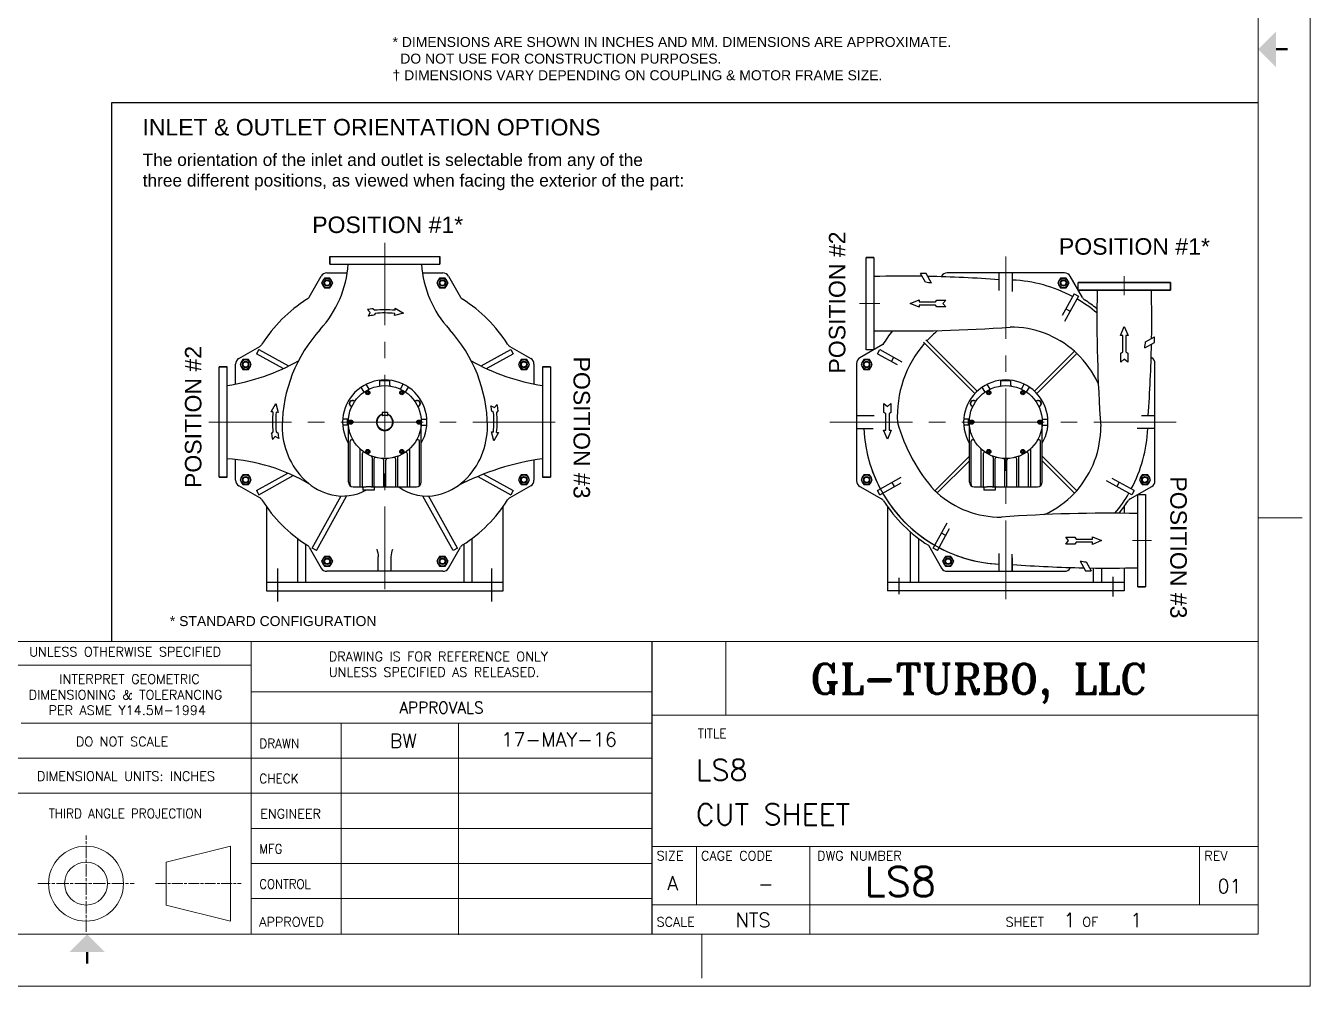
# Model space of a CAD drawing. Header units: inches. Extents: x 3 to 301, y 0 to 227.
# Drawn here: x 145.6 to 301.5, y 0 to 116.5 of the extents above; entities that cross this region are included whole.
import ezdxf
from ezdxf.enums import TextEntityAlignment as Align

# ---------------------------------------------------------------- set-up
doc = ezdxf.new("R2010")
doc.units = ezdxf.units.IN
doc.header["$MEASUREMENT"] = 0
doc.linetypes.add('CHAIN', pattern=[0.7087, 0.4724, -0.0591, 0.1181, -0.0591])
doc.linetypes.add('点画线', pattern=[16, 10, -2, 2, -2])
for name, color, linetype in [('OBJ', 7, 'Continuous'), ('Title Block', 7, 'Continuous'), ('TXT', 7, 'Continuous')]:
    doc.layers.add(name, color=color, linetype=linetype)
doc.layers.add('中心线层', color=1, linetype='点画线', lineweight=18)
doc.layers.add('粗实线层', color=7, linetype='Continuous', lineweight=35)
doc.styles.add('ACANSTS', font='romans.shx', dxfattribs={"height": 1})
doc.styles.add('Roman', font='romans')
doc.styles.add('ROMANS', font='romant.shx', dxfattribs={"height": 3.5})
doc.styles.get("Standard").update_dxf_attribs({"font": 'arial.ttf'})

# ---------------------------------------------------------------- blocks, each defined once
blk = doc.blocks.new('LONE STAR BLOWER TITLE BLOCK (SIZE A)')
at = {"lineweight": 15}
for p, q in [((17.3, 3.312), (18.009, 3.312)), ((18.009, 2.604), (18.009, 3.312)), ((18.009, 2.604), (17.3, 2.604))]:
    blk.add_line(p, q, dxfattribs=at)
blk.add_line((17.3, 3.312), (17.3, 0.5))
at = {"layer": 'Title Block', "lineweight": 15}
for p, q in [((23.625, 0), (23.625, 18)), ((23.125, 0.5), (23.125, 17.5)), ((23.125, 4.5), (23.547, 4.5)), ((23.125, 3.312), (7.945, 3.312)), ((23.125, 3.312), (9.093, 3.312)), ((13.449, 3.312), (13.449, 0.5)), ((23.125, 0.5), (23.125, 3.312)), ((13.449, 3.083), (7.945, 3.083)), ((17.3, 2.829), (13.449, 2.829)), ((23.125, 2.604), (17.3, 2.604)), ((17.3, 2.529), (11.24, 2.529)), ((14.316, 0.5), (14.316, 2.525)), ((15.442, 0.496), (15.442, 2.521)), ((17.3, 2.192), (7.945, 2.192)), ((17.3, 1.854), (7.945, 1.854)), ((17.3, 1.517), (13.449, 1.517)), ((12.635, 1.191), (13.252, 1.345)), ((13.252, 1.345), (13.252, 0.626)), ((23.125, 1.344), (17.3, 1.344)), ((17.727, 1.344), (17.727, 0.781)), ((18.816, 1.344), (18.816, 0.5)), ((22.562, 1.344), (22.562, 0.781)), ((12.635, 0.78), (12.635, 1.191)), ((17.3, 1.179), (13.449, 1.179)), ((13.252, 0.626), (12.635, 0.78)), ((17.3, 0.842), (13.449, 0.842)), ((23.125, 0.781), (17.3, 0.781)), ((0.5, 0.5), (23.125, 0.5)), ((15.025, 0.5), (23.125, 0.5)), ((17.781, 0.078), (17.781, 0.5)), ((0, 0), (23.625, 0))]:
    blk.add_line(p, q, dxfattribs=at)
at = {"layer": 'Title Block', "linetype": 'CHAIN', "lineweight": 15, "ltscale": 0.249886}
for p, q in [((11.864, 0.523), (11.864, 1.448)), ((11.402, 0.986), (12.327, 0.986))]:
    blk.add_line(p, q, dxfattribs=at)
at = {"layer": 'Title Block', "linetype": 'CHAIN', "lineweight": 15, "ltscale": 0.22211}
blk.add_line((12.532, 0.986), (13.355, 0.986), dxfattribs=at)
at = {"layer": 'Title Block', "lineweight": 15, "const_width": 0.0225}
for points in [[(23.406, 9), (23.294, 9)], [(11.875, 0.219), (11.875, 0.331)]]:
    blk.add_lwpolyline(points, dxfattribs=at)
at = {"layer": 'Title Block', "lineweight": 15}
for radius in [0.36, 0.206]:
    blk.add_circle((11.864, 0.986), radius, dxfattribs=at)
for points in [[(23.294, 8.831), (23.294, 9.169), (23.125, 9)], [(11.706, 0.331), (12.044, 0.331), (11.875, 0.5)]]:
    blk.add_solid(points, dxfattribs=at)
at = {"layer": 'Title Block', "lineweight": 15, "style": 'ACANSTS'}
for s, height, width, p in [('APPROVALS', 0.1125, 0.951562, (14.875, 2.621)), ('TITLE', 0.09, 0.942857, (17.741, 2.384)), ('DRAWN', 0.09, 0.942857, (13.528, 2.287)), ('THIRD ANGLE PROJECTION', 0.09, 0.942857, (11.505, 1.615))]:
    blk.add_text(s, height=height, dxfattribs=dict(at, width=width)).set_placement(p)
for s, width, p in [('CHECK', 0.942857, (13.528, 1.995)), ('MFG', 0.90932, (13.528, 1.32)), ('CONTROL', 0.90932, (13.528, 0.982))]:
    blk.add_text(s, height=0.09, dxfattribs=dict(at, width=width)).set_placement(p, align=Align.MIDDLE_LEFT)
for s, p in [('ENGINEER', (13.538, 1.658)), ('APPROVED', (13.528, 0.618)), ('SCALE', (17.345, 0.618)), ('SHEET     OF', (20.697, 0.618))]:
    blk.add_text(s, height=0.09, dxfattribs=at).set_placement(p, align=Align.MIDDLE_LEFT)
for s, height, p in [('SIZE', 0.09, (17.345, 1.209)), ('CAGE CODE', 0.09, (17.772, 1.209)), ('DWG NUMBER', 0.09, (18.887, 1.209)), ('REV', 0.09, (22.607, 1.209)), ('A', 0.135, (17.447, 0.923))]:
    blk.add_text(s, height=height, dxfattribs=at).set_placement(p)
at = {"layer": 'Title Block', "lineweight": 15, "char_height": 0.09, "attachment_point": 1, "style": 'Roman'}
for s, width, insert in [('UNLESS OTHERWISE SPECIFIED', 2.30106, (11.318, 3.259)), ('DRAWING IS FOR REFERENCE ONLY UNLESS SPECIFIED AS RELEASED.', 2.82099, (14.196, 3.213)), ('\\pi0.31689;INTERPRET GEOMETRIC \\P\\pi0.02332;DIMENSIONING & TOLERANCING \\P\\pi0.21404;PER ASME Y14.5M-1994', 2.12521, (11.29, 2.996)), ('DO NOT SCALE', 2.30106, (11.767, 2.395)), ('DIMENSIONAL UNITS: INCHES', 2.30106, (11.393, 2.063))]:
    blk.add_mtext_dynamic_manual_height_columns(s, width=width, gutter_width=1.25, heights=[0], dxfattribs=dict(at, insert=insert))
at = {"layer": 'Title Block', "lineweight": 5, "insert": (18.821, 3.098), "char_height": 4.0651, "width": 5.50749, "attachment_point": 1, "style": 'ROMANS'}
blk.add_mtext('{\\H0.07143x;GL-TURBO, LLC}', dxfattribs=at)
at = {"layer": 'Title Block', "lineweight": 15, "style": 'ACANSTS'}
for tag, p, height in [('DRAWN_BY', (14.369, 2.285), 0.135), ('DRAWN_DATE', (15.515, 2.294), 0.135), ('DRAWING_SUBTITLE', (17.513, 1.977), 0.203), ('CHECKED_BY', (14.391, 1.94), 0.135), ('CHECK_DATE', (15.496, 1.94), 0.135), ('ENGINEER', (14.385, 1.608), 0.135), ('ENG_DATE', (15.487, 1.603), 0.135), ('DRAWING_SUBTITLE', (17.511, 1.549), 0.203), ('MANUFACTURING', (14.381, 1.271), 0.135), ('MFG_DATE', (15.488, 1.27), 0.135), ('CONTROL', (14.381, 0.933), 0.135), ('CONTROL_DATE', (15.488, 0.932), 0.135), ('CAGE_CODE', (17.727, 0.916), 0.135), ('MODEL_FILE_NAME', (8.295, 0.611), 0.135), ('APPROVED_BY', (14.37, 0.568), 0.135), ('APPROVAL_DATE', (15.48, 0.562), 0.135)]:
    blk.add_attdef(tag, p, '', height=height, dxfattribs=at)
at = {"layer": 'Title Block', "lineweight": 15, "style": 'Roman', "flags": 8}
for tag, height, p in [('DWG_NUMBER', 0.281, (18.91, 1.147)), ('SCALE', 0.135, (17.903, 0.704)), ('SHEETNUMBER', 0.135, (21.256, 0.704)), ('TOTA_SHEETS', 0.135, (21.894, 0.702))]:
    blk.add_attdef(tag, text='', height=height, dxfattribs=at).set_placement(p, align=Align.TOP_LEFT)
at = {"layer": 'Title Block', "lineweight": 15, "style": 'ACANSTS'}
blk.add_attdef('REVISION', text='', height=0.135, dxfattribs=at).set_placement((22.849, 0.893), align=Align.CENTER)

msp = doc.modelspace()

# ---------------------------------------------------------------- linework, layer by layer
for p, q in [((156.019, 107.163), (156.019, 41.841)), ((295.138, 107.163), (156.019, 107.163))]:
    msp.add_line(p, q)
at = {"color": 5}
for p, q in [((176.189, 46.678), (176.189, 50.678)), ((202.169, 46.678), (202.169, 50.678)), ((251.523, 49.547), (251.523, 47.592)), ((277.503, 49.667), (277.503, 47.297))]:
    msp.add_line(p, q, dxfattribs=at)
at = {"layer": 'OBJ', "color": 7}
for p, q in [((182.493, 88.526), (182.493, 87.582)), ((182.493, 87.582), (182.493, 88.526)), ((182.493, 88.526), (195.866, 88.526)), ((182.493, 87.582), (195.866, 87.582)), ((195.866, 88.526), (195.866, 87.582)), ((195.866, 87.582), (195.866, 88.526)), ((247.569, 77.214), (247.569, 88.423)), ((247.569, 88.423), (248.513, 88.423)), ((248.513, 88.423), (247.569, 88.423)), ((248.513, 88.423), (248.513, 77.214)), ((179.999, 83.616), (181.458, 86.142)), ((181.847, 85.912), (181.507, 85.322)), ((182.528, 85.912), (181.847, 85.912)), ((182.139, 86.535), (184.625, 86.535)), ((182.188, 85.912), (182.188, 85.916)), ((182.869, 85.322), (182.528, 85.912)), ((193.734, 86.535), (196.22, 86.535)), ((195.83, 85.912), (195.49, 85.322)), ((196.512, 85.912), (195.83, 85.912)), ((196.171, 85.912), (196.171, 85.916)), ((196.852, 85.322), (196.512, 85.912)), ((196.901, 86.142), (198.359, 83.616)), ((254.775, 85.403), (254.178, 86.48)), ((255.509, 85.295), (254.859, 86.469)), ((256.715, 86.142), (256.678, 86.078)), ((271.631, 86.535), (257.396, 86.535)), ((263.727, 84.394), (263.727, 86.535)), ((263.727, 84.885), (263.727, 86.535)), ((265.3, 86.535), (265.3, 84.285)), ((265.3, 86.535), (265.3, 84.397)), ((271.164, 85.912), (270.824, 85.322)), ((271.846, 85.912), (271.164, 85.912)), ((271.505, 85.912), (271.505, 85.916)), ((272.186, 85.322), (271.846, 85.912)), ((273.816, 83.538), (272.312, 86.142)), ((181.507, 85.322), (181.847, 84.732)), ((181.847, 84.732), (182.528, 84.732)), ((182.528, 84.732), (182.869, 85.322)), ((195.49, 85.322), (195.83, 84.732)), ((195.83, 84.732), (196.512, 84.732)), ((196.512, 84.732), (196.852, 85.322)), ((270.824, 85.322), (271.164, 84.732)), ((271.164, 84.732), (271.846, 84.732)), ((271.846, 84.732), (272.186, 85.322)), ((273.285, 84.443), (273.285, 85.387)), ((273.285, 84.443), (273.285, 85.387)), ((252.91, 82.819), (254.002, 83.271)), ((254.002, 82.366), (252.91, 82.819)), ((254.002, 83.271), (254.002, 83.015)), ((254.002, 83.015), (255.974, 83.015)), ((254.002, 82.622), (254.002, 82.366)), ((255.974, 82.622), (254.002, 82.622)), ((255.974, 83.015), (256.155, 83.232)), ((256.155, 82.406), (255.974, 82.622)), ((256.155, 83.232), (257.237, 83.232)), ((257.237, 83.232), (256.89, 82.819)), ((256.89, 82.819), (257.237, 82.406)), ((272.808, 84.014), (271.334, 81.355)), ((273.324, 83.728), (271.622, 80.658)), ((272.808, 84.014), (273.324, 83.728)), ((187.418, 81.745), (187.062, 82.086)), ((187.199, 81.311), (187.418, 81.745)), ((187.777, 82.19), (187.963, 82.012)), ((188.01, 81.622), (187.868, 81.409)), ((191.431, 81.661), (190.354, 81.384)), ((190.354, 81.384), (190.378, 81.619)), ((190.419, 82.01), (190.443, 82.245)), ((190.443, 82.245), (191.431, 81.661)), ((257.237, 82.406), (256.155, 82.406)), ((271.791, 82.179), (272.307, 81.893)), ((278.437, 78.954), (278.889, 80.046)), ((278.889, 80.046), (279.342, 78.954)), ((254.545, 78.133), (260.761, 71.916)), ((254.801, 78.433), (261.04, 72.194)), ((278.693, 78.954), (278.437, 78.954)), ((278.693, 76.982), (278.693, 78.954)), ((279.342, 78.954), (279.086, 78.954)), ((279.086, 78.954), (279.086, 76.982)), ((281.366, 77.447), (282.54, 78.097)), ((281.474, 78.181), (282.551, 78.778)), ((171.48, 76.164), (174.006, 77.622)), ((173.896, 77.252), (173.61, 76.736)), ((176.854, 74.937), (173.61, 76.736)), ((173.896, 77.252), (177.507, 75.25)), ((200.852, 75.25), (204.463, 77.252)), ((201.505, 74.937), (204.749, 76.736)), ((204.353, 77.622), (206.879, 76.164)), ((204.463, 77.252), (204.749, 76.736)), ((249.585, 77.841), (246.814, 76.241)), ((248.513, 77.214), (247.569, 77.214)), ((248.513, 77.214), (247.569, 77.214)), ((248.941, 76.737), (249.228, 77.253)), ((248.941, 76.737), (251.329, 75.413)), ((249.228, 77.253), (251.906, 75.768)), ((272.833, 77.04), (267.987, 72.194)), ((273.127, 76.778), (268.265, 71.916)), ((278.476, 76.801), (278.693, 76.982)), ((278.476, 75.719), (278.476, 76.801)), ((279.086, 76.982), (279.302, 76.801)), ((279.302, 76.801), (279.302, 75.719)), ((169.096, 75.129), (170.04, 75.129)), ((170.04, 75.129), (169.096, 75.129)), ((169.096, 61.756), (169.096, 75.129)), ((170.04, 61.756), (170.04, 75.129)), ((171.086, 73.066), (171.086, 75.483)), ((171.96, 76.024), (171.619, 75.434)), ((171.619, 75.434), (171.96, 74.844)), ((172.641, 76.024), (171.96, 76.024)), ((171.96, 74.844), (172.641, 74.844)), ((172.3, 76.024), (172.3, 76.028)), ((172.981, 75.434), (172.641, 76.024)), ((172.641, 74.844), (172.981, 75.434)), ((205.718, 76.024), (205.377, 75.434)), ((205.377, 75.434), (205.718, 74.844)), ((206.399, 76.024), (205.718, 76.024)), ((205.718, 74.844), (206.399, 74.844)), ((206.059, 76.024), (206.059, 76.028)), ((206.74, 75.434), (206.399, 76.024)), ((206.399, 74.844), (206.74, 75.434)), ((207.272, 75.483), (207.272, 73.066)), ((209.263, 75.129), (208.319, 75.129)), ((208.319, 75.129), (209.263, 75.129)), ((208.319, 75.129), (208.319, 61.756)), ((209.263, 75.129), (209.263, 61.756)), ((246.42, 75.56), (246.42, 61.325)), ((247.293, 76.024), (246.953, 75.434)), ((246.953, 75.434), (247.293, 74.844)), ((247.975, 76.024), (247.293, 76.024)), ((247.293, 74.844), (247.975, 74.844)), ((247.634, 76.024), (247.634, 76.028)), ((248.315, 75.434), (247.975, 76.024)), ((247.975, 74.844), (248.315, 75.434)), ((250.636, 75.798), (250.922, 76.314)), ((278.889, 76.066), (278.476, 75.719)), ((279.302, 75.719), (278.889, 76.066)), ((282.213, 76.241), (282.149, 76.278)), ((282.606, 61.325), (282.606, 75.56)), ((188.589, 72.93), (188.589, 73.477)), ((188.589, 73.477), (189.769, 73.477)), ((189.769, 72.93), (189.769, 73.477)), ((263.923, 72.93), (263.923, 73.477)), ((263.923, 73.477), (265.103, 73.477)), ((265.103, 72.93), (265.103, 73.477)), ((186.672, 72.078), (186.322, 72.683)), ((187.283, 72.436), (186.936, 73.037)), ((187.047, 72.136), (186.98, 72.019)), ((186.98, 72.019), (187.047, 71.902)), ((187.182, 72.136), (187.047, 72.136)), ((187.047, 71.902), (187.182, 71.902)), ((187.249, 72.019), (187.182, 72.136)), ((187.182, 71.902), (187.249, 72.019)), ((191.077, 72.437), (191.423, 73.037)), ((191.177, 72.136), (191.109, 72.019)), ((191.109, 72.019), (191.177, 71.902)), ((191.312, 72.136), (191.177, 72.136)), ((191.177, 71.902), (191.312, 71.902)), ((191.379, 72.019), (191.312, 72.136)), ((191.312, 71.902), (191.379, 72.019)), ((191.687, 72.078), (192.036, 72.683)), ((262.006, 72.078), (261.656, 72.683)), ((262.617, 72.436), (262.269, 73.037)), ((262.381, 72.136), (262.314, 72.019)), ((262.314, 72.019), (262.381, 71.902)), ((262.516, 72.136), (262.381, 72.136)), ((262.381, 71.902), (262.516, 71.902)), ((262.583, 72.019), (262.516, 72.136)), ((262.516, 71.902), (262.583, 72.019)), ((266.411, 72.437), (266.757, 73.037)), ((266.511, 72.136), (266.443, 72.019)), ((266.443, 72.019), (266.511, 71.902)), ((266.646, 72.136), (266.511, 72.136)), ((266.511, 71.902), (266.646, 71.902)), ((266.713, 72.019), (266.646, 72.136)), ((266.646, 71.902), (266.713, 72.019)), ((267.021, 72.078), (267.37, 72.683)), ((175.377, 69.706), (175.961, 70.694)), ((175.961, 70.694), (176.238, 69.617)), ((184.853, 70.704), (185.058, 71.058)), ((185.058, 70.35), (184.853, 70.704)), ((185.058, 71.058), (185.467, 71.058)), ((185.192, 70.35), (185.058, 70.35)), ((185.467, 71.058), (185.531, 70.946)), ((192.827, 70.946), (192.892, 71.058)), ((192.892, 71.058), (193.301, 71.058)), ((193.301, 70.35), (193.169, 70.35)), ((193.301, 71.058), (193.505, 70.704)), ((193.505, 70.704), (193.301, 70.35)), ((202.048, 70.423), (202.482, 70.204)), ((202.482, 70.204), (202.823, 70.56)), ((249.734, 69.61), (249.734, 70.691)), ((249.734, 70.691), (250.147, 70.345)), ((250.147, 70.345), (250.56, 70.691)), ((250.56, 70.691), (250.56, 69.61)), ((260.187, 70.704), (260.392, 71.058)), ((260.392, 70.35), (260.187, 70.704)), ((260.392, 71.058), (260.801, 71.058)), ((260.526, 70.35), (260.392, 70.35)), ((260.801, 71.058), (260.865, 70.946)), ((268.161, 70.946), (268.226, 71.058)), ((268.226, 71.058), (268.635, 71.058)), ((268.635, 70.35), (268.503, 70.35)), ((268.635, 71.058), (268.839, 70.704)), ((268.839, 70.704), (268.635, 70.35)), ((175.612, 69.682), (175.377, 69.706)), ((176.238, 69.617), (176.003, 69.641)), ((184.772, 68.796), (184.078, 68.796)), ((184.656, 68.088), (184.656, 68.796)), ((188.888, 69.622), (188.865, 69.599)), ((188.865, 69.599), (188.865, 69.253)), ((188.865, 69.353), (188.865, 69.229)), ((188.865, 69.253), (188.888, 69.229)), ((189.494, 69.229), (188.865, 69.229)), ((189.47, 69.622), (188.888, 69.622)), ((189.47, 69.229), (188.888, 69.229)), ((189.494, 69.599), (189.47, 69.622)), ((189.47, 69.229), (189.494, 69.253)), ((189.494, 69.599), (189.494, 69.253)), ((189.494, 69.353), (189.494, 69.229)), ((193.584, 68.796), (194.28, 68.796)), ((202.359, 69.612), (202.146, 69.754)), ((202.927, 69.844), (202.749, 69.659)), ((246.42, 69.229), (248.53, 69.229)), ((249.95, 69.428), (249.734, 69.61)), ((249.95, 67.457), (249.95, 69.428)), ((250.56, 69.61), (250.344, 69.428)), ((250.344, 69.428), (250.344, 67.457)), ((260.106, 68.796), (259.412, 68.796)), ((259.99, 68.088), (259.99, 68.796)), ((268.918, 68.796), (269.614, 68.796)), ((280.955, 69.229), (282.606, 69.229)), ((175.432, 67.04), (175.609, 67.226)), ((176, 67.273), (176.213, 67.131)), ((184.755, 68.088), (184.078, 68.088)), ((184.755, 61.166), (184.755, 68.335)), ((184.982, 68.559), (184.915, 68.442)), ((184.915, 68.442), (184.982, 68.326)), ((185.117, 68.559), (184.982, 68.559)), ((184.982, 68.326), (185.117, 68.326)), ((185.184, 68.442), (185.117, 68.559)), ((185.117, 68.326), (185.184, 68.442)), ((193.242, 68.559), (193.174, 68.442)), ((193.174, 68.442), (193.242, 68.326)), ((193.377, 68.559), (193.242, 68.559)), ((193.242, 68.326), (193.377, 68.326)), ((193.444, 68.442), (193.377, 68.559)), ((193.377, 68.326), (193.444, 68.442)), ((193.604, 61.166), (193.604, 68.335)), ((193.604, 68.088), (194.28, 68.088)), ((202.121, 67.268), (202.356, 67.244)), ((202.398, 66.191), (202.121, 67.268)), ((202.982, 67.179), (202.398, 66.191)), ((202.747, 67.203), (202.982, 67.179)), ((246.42, 67.656), (248.415, 67.656)), ((249.695, 67.457), (249.95, 67.457)), ((250.147, 66.365), (249.695, 67.457)), ((250.599, 67.457), (250.147, 66.365)), ((250.344, 67.457), (250.599, 67.457)), ((260.088, 68.088), (259.412, 68.088)), ((260.088, 61.166), (260.088, 68.335)), ((260.316, 68.559), (260.249, 68.442)), ((260.249, 68.442), (260.316, 68.326)), ((260.451, 68.559), (260.316, 68.559)), ((260.316, 68.326), (260.451, 68.326)), ((260.518, 68.442), (260.451, 68.559)), ((260.451, 68.326), (260.518, 68.442)), ((268.576, 68.559), (268.508, 68.442)), ((268.508, 68.442), (268.576, 68.326)), ((268.711, 68.559), (268.576, 68.559)), ((268.576, 68.326), (268.711, 68.326)), ((268.778, 68.442), (268.711, 68.559)), ((268.711, 68.326), (268.778, 68.442)), ((268.938, 61.166), (268.938, 68.335)), ((268.938, 68.088), (269.614, 68.088)), ((282.606, 67.656), (280.468, 67.656)), ((175.877, 66.681), (175.536, 66.325)), ((176.311, 66.462), (175.877, 66.681)), ((184.991, 60.694), (184.991, 66.114)), ((193.368, 60.694), (193.368, 66.114)), ((260.324, 60.694), (260.324, 66.114)), ((268.702, 60.694), (268.702, 66.114)), ((171.086, 61.402), (171.086, 63.909)), ((186.19, 60.662), (186.19, 65.094)), ((186.426, 64.592), (186.426, 60.662)), ((187.047, 64.983), (186.98, 64.866)), ((186.98, 64.866), (187.047, 64.749)), ((187.182, 64.983), (187.047, 64.983)), ((187.047, 64.749), (187.182, 64.749)), ((187.249, 64.866), (187.182, 64.983)), ((187.182, 64.749), (187.249, 64.866)), ((187.626, 64.165), (187.626, 60.662)), ((187.862, 63.959), (187.862, 60.662)), ((190.497, 60.662), (190.497, 63.959)), ((190.733, 64.165), (190.733, 60.662)), ((191.177, 64.983), (191.109, 64.866)), ((191.109, 64.866), (191.177, 64.749)), ((191.312, 64.983), (191.177, 64.983)), ((191.177, 64.749), (191.312, 64.749)), ((191.379, 64.866), (191.312, 64.983)), ((191.312, 64.749), (191.379, 64.866)), ((191.933, 60.662), (191.933, 64.592)), ((192.169, 65.094), (192.169, 60.662)), ((255.9, 60.107), (260.088, 64.296)), ((261.524, 60.662), (261.524, 65.094)), ((261.76, 64.592), (261.76, 60.662)), ((262.381, 64.983), (262.314, 64.866)), ((262.314, 64.866), (262.381, 64.749)), ((262.516, 64.983), (262.381, 64.983)), ((262.381, 64.749), (262.516, 64.749)), ((262.583, 64.866), (262.516, 64.983)), ((262.516, 64.749), (262.583, 64.866)), ((262.96, 64.165), (262.96, 60.662)), ((263.196, 63.959), (263.196, 60.662)), ((265.831, 60.662), (265.831, 63.959)), ((266.067, 64.165), (266.067, 60.662)), ((266.511, 64.983), (266.443, 64.866)), ((266.443, 64.866), (266.511, 64.749)), ((266.646, 64.983), (266.511, 64.983)), ((266.511, 64.749), (266.646, 64.749)), ((266.713, 64.866), (266.646, 64.983)), ((266.646, 64.749), (266.713, 64.866)), ((267.267, 60.662), (267.267, 64.592)), ((267.503, 65.094), (267.503, 60.662)), ((273.111, 60.123), (268.938, 64.296)), ((189.061, 60.593), (189.061, 63.832)), ((189.297, 60.593), (189.297, 63.832)), ((207.272, 63.84), (207.272, 61.402)), ((256.194, 59.845), (260.088, 63.739)), ((264.395, 60.593), (264.395, 63.832)), ((264.631, 60.593), (264.631, 63.832)), ((272.848, 59.829), (268.938, 63.739)), ((169.096, 61.756), (170.04, 61.756)), ((170.04, 61.756), (169.096, 61.756)), ((171.96, 62.041), (171.619, 61.451)), ((171.619, 61.451), (171.96, 60.861)), ((172.641, 62.041), (171.96, 62.041)), ((171.96, 60.861), (172.641, 60.861)), ((172.3, 62.041), (172.3, 62.045)), ((172.981, 61.451), (172.641, 62.041)), ((172.641, 60.861), (172.981, 61.451)), ((173.61, 60.149), (177.4, 62.25)), ((173.894, 59.632), (178.075, 61.95)), ((200.46, 61.852), (204.465, 59.632)), ((201.163, 62.137), (204.749, 60.149)), ((205.718, 62.041), (205.377, 61.451)), ((205.377, 61.451), (205.718, 60.861)), ((206.399, 62.041), (205.718, 62.041)), ((205.718, 60.861), (206.399, 60.861)), ((206.059, 62.041), (206.059, 62.045)), ((206.74, 61.451), (206.399, 62.041)), ((206.399, 60.861), (206.74, 61.451)), ((209.263, 61.756), (208.319, 61.756)), ((208.319, 61.756), (209.263, 61.756)), ((247.293, 62.041), (246.953, 61.451)), ((246.953, 61.451), (247.293, 60.861)), ((247.975, 62.041), (247.293, 62.041)), ((247.293, 60.861), (247.975, 60.861)), ((247.634, 62.041), (247.634, 62.045)), ((248.315, 61.451), (247.975, 62.041)), ((247.975, 60.861), (248.315, 61.451)), ((248.941, 60.148), (251.829, 61.749)), ((249.228, 59.632), (251.803, 61.06)), ((250.997, 60.613), (250.711, 61.129)), ((279.799, 59.632), (276.729, 61.334)), ((280.085, 60.148), (277.426, 61.622)), ((278.25, 61.165), (277.964, 60.649)), ((281.052, 62.041), (280.711, 61.451)), ((280.711, 61.451), (281.052, 60.861)), ((281.733, 62.041), (281.052, 62.041)), ((281.052, 60.861), (281.733, 60.861)), ((281.393, 62.041), (281.393, 62.045)), ((282.074, 61.451), (281.733, 62.041)), ((281.733, 60.861), (282.074, 61.451)), ((174.006, 59.262), (171.48, 60.721)), ((173.61, 60.149), (173.894, 59.632)), ((180.37, 53.159), (183.875, 59.481)), ((180.886, 52.873), (184.549, 59.48)), ((185.345, 60.576), (186.91, 60.576)), ((186.524, 60.458), (186.524, 60.183)), ((186.524, 60.458), (186.524, 60.183)), ((187.901, 60.183), (186.524, 60.183)), ((187.508, 60.576), (187.508, 60.576)), ((187.509, 60.576), (193.014, 60.576)), ((187.901, 60.458), (187.901, 60.183)), ((187.901, 60.458), (187.901, 60.183)), ((197.473, 52.873), (193.81, 59.48)), ((197.989, 53.159), (194.484, 59.481)), ((206.879, 60.721), (204.353, 59.262)), ((204.749, 60.149), (204.465, 59.632)), ((246.814, 60.644), (249.418, 59.14)), ((249.228, 59.632), (248.941, 60.148)), ((260.678, 60.576), (262.244, 60.576)), ((261.858, 60.458), (261.858, 60.183)), ((261.858, 60.458), (261.858, 60.183)), ((263.235, 60.183), (261.858, 60.183)), ((262.842, 60.576), (262.842, 60.576)), ((262.843, 60.576), (268.348, 60.576)), ((263.235, 60.458), (263.235, 60.183)), ((263.235, 60.458), (263.235, 60.183)), ((279.609, 59.14), (282.213, 60.644)), ((280.085, 60.148), (279.799, 59.632)), ((280.514, 59.671), (281.458, 59.671)), ((280.514, 59.671), (281.458, 59.671)), ((280.514, 48.462), (280.514, 59.671)), ((281.458, 59.671), (281.458, 48.462)), ((174.823, 58.191), (174.823, 47.99)), ((203.536, 47.99), (203.536, 58.191)), ((255.703, 53.157), (257.405, 56.227)), ((256.219, 52.871), (257.693, 55.53)), ((257.236, 54.705), (256.72, 54.991)), ((178.573, 54.346), (178.573, 48.973)), ((179.573, 53.647), (179.573, 48.973)), ((180, 53.268), (181.458, 50.743)), ((196.901, 50.743), (198.359, 53.268)), ((198.786, 48.973), (198.786, 53.647)), ((199.786, 48.973), (199.786, 54.346)), ((255.115, 53.514), (256.715, 50.743)), ((256.219, 52.871), (255.703, 53.157)), ((272.136, 54.066), (271.79, 54.479)), ((271.79, 54.479), (272.872, 54.479)), ((271.79, 53.653), (272.136, 54.066)), ((272.872, 53.653), (271.79, 53.653)), ((272.872, 54.479), (273.053, 54.263)), ((273.053, 53.87), (272.872, 53.653)), ((273.053, 54.263), (275.024, 54.263)), ((275.024, 53.87), (273.053, 53.87)), ((275.024, 54.519), (276.117, 54.066)), ((275.024, 54.263), (275.024, 54.519)), ((276.117, 54.066), (275.024, 53.614)), ((275.024, 53.614), (275.024, 53.87)), ((181.847, 52.153), (181.507, 51.563)), ((181.507, 51.563), (181.847, 50.973)), ((182.528, 52.153), (181.847, 52.153)), ((182.188, 52.153), (182.188, 52.157)), ((182.869, 51.563), (182.528, 52.153)), ((182.528, 50.973), (182.869, 51.563)), ((188.393, 50.349), (188.393, 52.121)), ((189.966, 50.349), (189.966, 52.121)), ((195.83, 52.153), (195.49, 51.563)), ((195.49, 51.563), (195.83, 50.973)), ((196.512, 52.153), (195.83, 52.153)), ((196.171, 52.153), (196.171, 52.157)), ((196.852, 51.563), (196.512, 52.153)), ((196.512, 50.973), (196.852, 51.563)), ((257.181, 52.153), (256.841, 51.563)), ((256.841, 51.563), (257.181, 50.973)), ((257.862, 52.153), (257.181, 52.153)), ((257.522, 52.153), (257.522, 52.157)), ((258.203, 51.563), (257.862, 52.153)), ((257.862, 50.973), (258.203, 51.563)), ((263.727, 50.349), (263.727, 52.501)), ((263.727, 50.349), (263.727, 52.488)), ((265.3, 50.349), (265.3, 52.415)), ((265.3, 52), (265.3, 50.349)), ((273.518, 51.59), (274.168, 50.416)), ((274.252, 51.482), (274.849, 50.405)), ((181.458, 50.743), (181.433, 50.786)), ((181.847, 50.973), (182.528, 50.973)), ((196.22, 50.349), (182.139, 50.349)), ((195.83, 50.973), (196.512, 50.973)), ((196.926, 50.786), (196.901, 50.743)), ((257.181, 50.973), (257.862, 50.973)), ((257.396, 50.349), (271.631, 50.349)), ((272.349, 50.806), (272.312, 50.743)), ((203.536, 48.973), (174.823, 48.973)), ((281.458, 48.462), (280.514, 48.462)), ((280.514, 48.462), (281.458, 48.462)), ((174.823, 47.99), (203.536, 47.99))]:
    msp.add_line(p, q, dxfattribs=at)
at = {"layer": 'OBJ'}
for p, q in [((272.833, 77.04), (273.127, 76.778)), ((256.194, 59.845), (255.9, 60.107)), ((273.111, 60.123), (272.848, 59.829)), ((250.158, 58.189), (250.158, 47.972)), ((278.868, 58.189), (278.868, 57.38)), ((252.908, 55.156), (252.908, 48.972)), ((180.886, 52.873), (180.37, 53.159)), ((197.989, 53.159), (197.473, 52.873)), ((253.908, 54.345), (253.908, 48.972)), ((275.118, 50.748), (275.118, 48.972)), ((276.118, 50.738), (276.118, 48.972)), ((278.868, 50.749), (278.868, 47.972)), ((278.868, 48.972), (250.158, 48.972)), ((278.868, 47.972), (250.158, 47.972))]:
    msp.add_line(p, q, dxfattribs=at)
at = {"layer": 'OBJ', "color": 7}
for points in [[(254.859, 86.469), (254.619, 86.472), (254.367, 86.477), (254.178, 86.48)], [(282.54, 78.097), (282.543, 78.337), (282.548, 78.589), (282.551, 78.778)], [(274.168, 50.416), (274.408, 50.413), (274.66, 50.408), (274.849, 50.405)]]:
    msp.add_lwpolyline(points, dxfattribs=at)
for centre, radius in [((182.188, 85.322), 0.59), ((182.188, 85.322), 0.393), ((196.171, 85.322), 0.59), ((196.171, 85.322), 0.393), ((271.505, 85.322), 0.59), ((271.505, 85.322), 0.393), ((182.188, 85.322), 0.315), ((196.171, 85.322), 0.315), ((271.505, 85.322), 0.315), ((172.3, 75.434), 0.59), ((172.3, 75.434), 0.393), ((172.3, 75.434), 0.315), ((206.059, 75.434), 0.59), ((206.059, 75.434), 0.393), ((206.059, 75.434), 0.315), ((247.634, 75.434), 0.59), ((247.634, 75.434), 0.393), ((247.634, 75.434), 0.315), ((187.114, 72.019), 0.256), ((187.114, 72.019), 0.135), ((191.244, 72.019), 0.256), ((191.244, 72.019), 0.135), ((262.448, 72.019), 0.256), ((262.448, 72.019), 0.135), ((266.578, 72.019), 0.256), ((266.578, 72.019), 0.135), ((185.05, 68.442), 0.256), ((185.05, 68.442), 0.135), ((193.309, 68.442), 0.256), ((193.309, 68.442), 0.135), ((260.383, 68.442), 0.256), ((260.383, 68.442), 0.135), ((268.643, 68.442), 0.256), ((268.643, 68.442), 0.135), ((187.114, 64.866), 0.256), ((187.114, 64.866), 0.135), ((191.244, 64.866), 0.256), ((191.244, 64.866), 0.135), ((262.448, 64.866), 0.256), ((262.448, 64.866), 0.135), ((266.578, 64.866), 0.256), ((266.578, 64.866), 0.135), ((172.3, 61.451), 0.59), ((172.3, 61.451), 0.393), ((172.3, 61.451), 0.315), ((206.059, 61.451), 0.59), ((206.059, 61.451), 0.393), ((206.059, 61.451), 0.315), ((247.634, 61.451), 0.59), ((247.634, 61.451), 0.393), ((247.634, 61.451), 0.315), ((281.393, 61.451), 0.59), ((281.393, 61.451), 0.393), ((281.393, 61.451), 0.315), ((182.188, 51.563), 0.59), ((182.188, 51.563), 0.393), ((182.188, 51.563), 0.315), ((196.171, 51.563), 0.59), ((196.171, 51.563), 0.393), ((196.171, 51.563), 0.315), ((257.522, 51.563), 0.59), ((257.522, 51.563), 0.393), ((257.522, 51.563), 0.315)]:
    msp.add_circle(centre, radius, dxfattribs=at)
at = {"layer": 'OBJ'}
for centre in [(189.179, 68.442), (264.513, 68.442)]:
    msp.add_circle(centre, 4.425, dxfattribs=at)
at = {"layer": 'OBJ', "color": 7}
for centre, radius, start, end in [((171.651, 88.527), 13.123, 317.65706, 355.86933), ((206.708, 88.527), 13.123, 184.13067, 222.34294), ((182.188, 85.322), 0.594, 83.44588, 95.33188), ((196.171, 85.322), 0.594, 83.44588, 95.33188), ((271.505, 85.322), 0.594, 83.44588, 95.33188), ((182.188, 85.322), 0.594, 203.50508, 215.29601), ((182.188, 85.322), 0.594, 144.62313, 156.17696), ((182.188, 85.322), 0.594, 264.47388, 275.94657), ((182.188, 85.322), 0.594, 24.03356, 35.51215), ((182.188, 85.322), 0.594, 324.49273, 335.53237), ((196.171, 85.322), 0.594, 203.50508, 215.29601), ((196.171, 85.322), 0.594, 144.62313, 156.17696), ((196.171, 85.322), 0.594, 264.47388, 275.94657), ((196.171, 85.322), 0.594, 24.03356, 35.51215), ((196.171, 85.322), 0.594, 324.49273, 335.53237), ((250.37, 52.919), 32.781, 80.9813, 82.27884), ((271.505, 85.322), 0.594, 203.50508, 215.29601), ((271.505, 85.322), 0.594, 144.62313, 156.17696), ((271.505, 85.322), 0.594, 264.47388, 275.94657), ((271.505, 85.322), 0.594, 24.03356, 35.51215), ((271.505, 85.322), 0.594, 324.49273, 335.53237), ((189.179, 68.442), 17.641, 122.35373, 147.64627), ((189.179, 68.442), 17.641, 32.35373, 57.64627), ((264.513, 68.442), 17.641, 51.19747, 57.1951), ((189.179, 70.078), 12.193, 96.60264, 100), ((189.179, 70.078), 11.406, 96.60264, 100), ((189.179, 70.078), 11.996, 84.07003, 95.81924), ((189.179, 70.078), 11.603, 84.07003, 95.78312), ((194.352, 67.794), 17.621, 137.54736, 179.48753), ((184.007, 67.794), 17.621, 0.51247, 42.45264), ((264.513, 68.442), 17.641, 141.1889, 147.80676), ((248.99, 82.586), 32.781, 350.9813, 352.27884), ((166.109, 98.234), 25.655, 278.8141, 299.37846), ((172.3, 75.434), 0.594, 203.50508, 215.29601), ((172.3, 75.434), 0.594, 144.62313, 156.17696), ((172.3, 75.434), 0.594, 264.47388, 275.94657), ((172.3, 75.434), 0.594, 83.44588, 95.33188), ((172.3, 75.434), 0.594, 24.03356, 35.51215), ((172.3, 75.434), 0.594, 324.49273, 335.53237), ((212.25, 98.234), 25.655, 240.62154, 261.1859), ((206.059, 75.434), 0.594, 203.50508, 215.29601), ((206.059, 75.434), 0.594, 144.62313, 156.17696), ((206.059, 75.434), 0.594, 264.47388, 275.94657), ((206.059, 75.434), 0.594, 83.44588, 95.33188), ((206.059, 75.434), 0.594, 24.03356, 35.51215), ((206.059, 75.434), 0.594, 324.49273, 335.53237), ((247.634, 75.434), 0.594, 203.50508, 215.29601), ((247.634, 75.434), 0.594, 144.62313, 156.17696), ((247.634, 75.434), 0.594, 264.47388, 275.94657), ((247.634, 75.434), 0.594, 83.44588, 95.33188), ((247.634, 75.434), 0.594, 24.03356, 35.51215), ((247.634, 75.434), 0.594, 324.49273, 335.53237), ((281.82, 75.56), 0.787, 0, 60), ((189.179, 68.442), 5.113, 329.79033, 209.86425), ((264.513, 68.442), 5.113, 329.79033, 209.86425), ((188.471, 72.93), 0.118, 278.96576, 0), ((189.887, 72.93), 0.118, 180, 261.03424), ((263.805, 72.93), 0.118, 278.96576, 0), ((265.221, 72.93), 0.118, 180, 261.03424), ((185.262, 70.704), 0.354, 41.6548, 259.00881), ((185.262, 70.704), 0.362, 258.22756, 258.72765), ((193.097, 70.704), 0.354, 281.31661, 138.34499), ((193.097, 70.704), 0.362, 281.57055, 281.72862), ((190.815, 68.442), 11.406, 6.60264, 10), ((190.815, 68.442), 12.193, 6.60264, 10), ((260.596, 70.704), 0.354, 41.6548, 259.00881), ((260.596, 70.704), 0.362, 258.22756, 258.72765), ((268.431, 70.704), 0.354, 281.31661, 138.34499), ((268.431, 70.704), 0.362, 281.57055, 281.72862), ((187.544, 68.442), 11.996, 174.07003, 185.81924), ((187.544, 68.442), 11.603, 174.07003, 185.78312), ((189.179, 68.442), 1.023, 107.92021, 72.07979), ((189.179, 68.442), 0.964, 109.05833, 70.94167), ((190.815, 68.442), 11.603, 354.07003, 5.78312), ((190.815, 68.442), 11.996, 354.07003, 5.81924), ((187.544, 68.442), 12.193, 186.60264, 190), ((187.544, 68.442), 11.406, 186.60264, 190), ((185.699, 67.871), 8.968, 179.48753, 226.47037), ((192.66, 67.871), 8.968, 313.52963, 0.51247), ((168.537, 41.367), 22.686, 59.46719, 86.19992), ((212.651, 32.742), 31.56, 97.88953, 117.59749), ((172.3, 61.451), 0.594, 203.50508, 215.29601), ((172.3, 61.451), 0.594, 144.62313, 156.17696), ((172.3, 61.451), 0.594, 264.47388, 275.94657), ((172.3, 61.451), 0.594, 83.44588, 95.33188), ((172.3, 61.451), 0.594, 24.03356, 35.51215), ((172.3, 61.451), 0.594, 324.49273, 335.53237), ((184.345, 66.446), 7.001, 226.47037, 257.00754), ((185.345, 61.166), 0.59, 180, 270), ((193.014, 61.166), 0.59, 270, 0), ((194.014, 66.446), 7.001, 282.99246, 313.52963), ((206.059, 61.451), 0.594, 203.50508, 215.29601), ((206.059, 61.451), 0.594, 144.62313, 156.17696), ((206.059, 61.451), 0.594, 264.47388, 275.94657), ((206.059, 61.451), 0.594, 83.44588, 95.33188), ((206.059, 61.451), 0.594, 24.03356, 35.51215), ((206.059, 61.451), 0.594, 324.49273, 335.53237), ((247.634, 61.451), 0.594, 203.50508, 215.29601), ((247.634, 61.451), 0.594, 144.62313, 156.17696), ((247.634, 61.451), 0.594, 264.47388, 275.94657), ((247.634, 61.451), 0.594, 83.44588, 95.33188), ((247.634, 61.451), 0.594, 24.03356, 35.51215), ((247.634, 61.451), 0.594, 324.49273, 335.53237), ((260.678, 61.166), 0.59, 180, 270), ((268.348, 61.166), 0.59, 270, 0), ((281.393, 61.451), 0.594, 203.50508, 215.29601), ((281.393, 61.451), 0.594, 144.62313, 156.17696), ((281.393, 61.451), 0.594, 264.47388, 275.94657), ((281.393, 61.451), 0.594, 83.44588, 95.33188), ((281.393, 61.451), 0.594, 24.03356, 35.51215), ((281.393, 61.451), 0.594, 324.49273, 335.53237), ((184.08, 65.296), 5.821, 257.00754, 298.55264), ((186.406, 60.458), 0.118, 0, 85.05085), ((188.019, 60.458), 0.118, 90, 180), ((194.279, 65.296), 5.821, 234.17523, 282.99246), ((261.74, 60.458), 0.118, 0, 85.05085), ((263.353, 60.458), 0.118, 90, 180), ((189.179, 68.442), 17.641, 212.35373, 237.64371), ((189.179, 68.442), 17.641, 302.35629, 327.64627), ((264.513, 68.442), 17.641, 212.8049, 237.80676), ((264.513, 68.442), 17.641, 212.8049, 237.80676), ((264.513, 68.442), 17.641, 321.1889, 327.1951), ((264.513, 68.442), 17.641, 321.1889, 327.1951), ((280.002, 58.459), 0.787, 120, 147.1951), ((179.316, 52.873), 0.79, 30, 57.64371), ((199.043, 52.873), 0.79, 122.35629, 150), ((182.188, 51.563), 0.594, 144.62313, 156.17696), ((182.188, 51.563), 0.594, 83.44588, 95.33188), ((182.188, 51.563), 0.594, 24.03356, 35.51215), ((196.171, 51.563), 0.594, 144.62313, 156.17696), ((196.171, 51.563), 0.594, 83.44588, 95.33188), ((196.171, 51.563), 0.594, 24.03356, 35.51215), ((257.522, 51.563), 0.594, 144.62313, 156.17696), ((257.522, 51.563), 0.594, 83.44588, 95.33188), ((257.522, 51.563), 0.594, 24.03356, 35.51215), ((278.656, 83.966), 32.781, 260.9813, 262.27884), ((182.139, 51.136), 0.787, 210, 270), ((182.188, 51.563), 0.594, 203.50508, 215.29601), ((182.188, 51.563), 0.594, 264.47388, 275.94657), ((182.188, 51.563), 0.594, 324.49273, 335.53237), ((196.171, 51.563), 0.594, 203.50508, 215.29601), ((196.171, 51.563), 0.594, 264.47388, 275.94657), ((196.22, 51.136), 0.787, 270, 330), ((196.171, 51.563), 0.594, 324.49273, 335.53237), ((257.522, 51.563), 0.594, 203.50508, 215.29601), ((257.522, 51.563), 0.594, 264.47388, 275.94657), ((257.522, 51.563), 0.594, 324.49273, 335.53237)]:
    msp.add_arc(centre, radius, start, end, dxfattribs=at)
at = {"layer": 'OBJ'}
for centre, radius, start, end in [((182.139, 85.749), 0.787, 90, 150), ((196.22, 85.749), 0.787, 30, 90), ((252.094, -54.061), 140.21, 89.06949, 91.46374), ((251.954, -71.914), 158.063, 85.72852, 88.87667), ((257.396, 85.749), 0.787, 90, 150), ((271.631, 85.749), 0.787, 30, 90), ((264.513, 68.442), 17.247, 61.98002, 87.38583), ((453.225, 80.835), 177.66, 178.83641, 184.17342), ((142.01, 80.861), 140.21, 359.06949, 1.46374), ((179.318, 84.009), 0.787, 302.3527, 330.00036), ((199.041, 84.009), 0.787, 209.99964, 237.6473), ((264.513, 68.442), 17.247, 50.14355, 60.01998), ((274.497, 83.931), 0.787, 209.99961, 237.19623), ((252.121, 257.154), 177.66, 268.83641, 274.17342), ((265.036, 68.812), 13.872, 129.33351, 136.7936), ((264.805, 69.174), 13.454, 138.92122, 183.30549), ((173.613, 78.304), 0.787, 300.00033, 327.64531), ((204.746, 78.304), 0.787, 212.35369, 240.00001), ((264.591, 67.916), 12.304, 25.11591, 46.0722), ((124.157, 81.002), 158.063, 355.72852, 358.87667), ((171.873, 75.483), 0.787, 120, 180), ((206.486, 75.483), 0.787, 0, 60), ((247.207, 75.56), 0.787, 120, 180), ((264.513, 68.442), 17.247, 182.61417, 240.01998), ((271.884, 74.217), 21.321, 195.83827, 221.43512), ((264.513, 68.442), 17.247, 331.98002, 357.38583), ((185.187, 66.114), 0.197, 30.24946, 180.00071), ((193.172, 66.114), 0.197, 359.99929, 149.75054), ((260.521, 66.114), 0.197, 30.24946, 180.00071), ((268.506, 66.114), 0.197, 359.99929, 149.75054), ((185.993, 65.094), 0.197, 0.00316, 46.41153), ((186.623, 64.592), 0.197, 56.41503, 179.99936), ((187.429, 64.165), 0.197, 359.99909, 67.74777), ((188.058, 63.959), 0.197, 75.96229, 180.00019), ((188.865, 63.832), 0.197, 0.00116, 86.09315), ((189.494, 63.832), 0.197, 93.90685, 179.99884), ((190.3, 63.959), 0.197, 0.00147, 104.03398), ((190.93, 64.165), 0.197, 112.25844, 179.99856), ((191.736, 64.592), 0.197, 0.00064, 123.58497), ((192.365, 65.094), 0.197, 133.58847, 179.99684), ((261.327, 65.094), 0.197, 0.00316, 46.41153), ((261.957, 64.592), 0.197, 56.41503, 179.99936), ((262.763, 64.165), 0.197, 359.99909, 67.74777), ((263.392, 63.959), 0.197, 75.96229, 180.00019), ((264.199, 63.832), 0.197, 0.00116, 86.09315), ((264.828, 63.832), 0.197, 93.90685, 179.99884), ((265.634, 63.959), 0.197, 0.00147, 104.03398), ((266.264, 64.165), 0.197, 112.25844, 179.99856), ((267.07, 64.592), 0.197, 0.00064, 123.58497), ((267.699, 65.094), 0.197, 133.58847, 179.99684), ((264.513, 68.442), 17.247, 200.12987, 208.01998), ((171.873, 61.402), 0.787, 180, 240), ((206.486, 61.402), 0.787, 300, 360), ((247.207, 61.325), 0.787, 180, 240), ((281.82, 61.325), 0.787, 300, 360), ((173.613, 58.581), 0.787, 32.35369, 60.00001), ((204.746, 58.581), 0.787, 119.99999, 147.64631), ((264.513, 68.442), 17.247, 209.98002, 267.38583), ((263.987, 68.365), 12.304, 295.11591, 316.0722), ((264.513, 68.442), 17.247, 320.14355, 330.01998), ((249.025, 58.459), 0.787, 32.80579, 59.99969), ((276.906, -120.269), 177.66, 88.83641, 94.17342), ((264.513, 68.442), 17.247, 241.98002, 267.38583), ((257.396, 51.136), 0.787, 210, 270), ((277.073, 208.799), 158.063, 265.72852, 268.87667), ((271.631, 51.136), 0.787, 270, 330), ((276.932, 190.946), 140.21, 269.06949, 271.46374)]:
    msp.add_arc(centre, radius, start, end, dxfattribs=at)
at = {"layer": 'OBJ', "color": 7}
for points, knots in [([(272.833, 77.04), (271.771, 77.961), (269.315, 79.486), (266.463, 79.959), (265.05, 79.965)], [0, 0, 0, 0, 78.470975, 157.3122693, 157.3122693, 157.3122693, 157.3122693]), ([(273.111, 60.123), (274.032, 61.185), (275.557, 63.641), (276.03, 66.493), (276.036, 67.906)], [0, 0, 0, 0, 78.470975, 157.3122693, 157.3122693, 157.3122693, 157.3122693]), ([(184.951, 60.905), (184.958, 60.875), (184.969, 60.831), (184.984, 60.774), (184.991, 60.746), (184.991, 60.732)], [0, 0, 0, 0, 36.7700395, 54.6704977, 70.8282675, 70.8282675, 70.8282675, 70.8282675]), ([(193.368, 60.732), (193.368, 60.746), (193.375, 60.774), (193.39, 60.831), (193.401, 60.875), (193.408, 60.905)], [0, 0, 0, 0, 24.9574186, 52.6077477, 109.4059678, 109.4059678, 109.4059678, 109.4059678]), ([(260.285, 60.905), (260.292, 60.875), (260.303, 60.831), (260.318, 60.774), (260.324, 60.746), (260.324, 60.732)], [0, 0, 0, 0, 63.0554226, 93.7521792, 121.4604716, 121.4604716, 121.4604716, 121.4604716]), ([(268.702, 60.732), (268.702, 60.746), (268.709, 60.774), (268.724, 60.831), (268.735, 60.875), (268.742, 60.905)], [0, 0, 0, 0, 39.2442153, 82.7228893, 172.0350739, 172.0350739, 172.0350739, 172.0350739]), ([(187.508, 60.576), (187.408, 60.576), (187.209, 60.58), (187.01, 60.576), (186.91, 60.576)], [0, 0, 0, 0, 28.1112952, 56.1830793, 56.1830793, 56.1830793, 56.1830793]), ([(189.061, 60.593), (189.061, 60.589), (189.061, 60.579), (189.051, 60.576), (189.047, 60.576)], [0, 0, 0, 0, 32.3213612, 61.8907626, 61.8907626, 61.8907626, 61.8907626]), ([(189.312, 60.576), (189.308, 60.576), (189.298, 60.579), (189.297, 60.589), (189.297, 60.593)], [0, 0, 0, 0, 30.0359756, 62.8672036, 62.8672036, 62.8672036, 62.8672036]), ([(256.194, 59.845), (257.256, 58.923), (259.712, 57.399), (262.564, 56.926), (263.977, 56.92)], [0, 0, 0, 0, 78.470975, 157.3122693, 157.3122693, 157.3122693, 157.3122693]), ([(262.842, 60.576), (262.742, 60.576), (262.543, 60.58), (262.344, 60.576), (262.244, 60.576)], [0, 0, 0, 0, 46.9294214, 93.7928823, 93.7928823, 93.7928823, 93.7928823]), ([(264.395, 60.593), (264.395, 60.589), (264.395, 60.579), (264.385, 60.576), (264.381, 60.576)], [0, 0, 0, 0, 52.7216635, 100.9544103, 100.9544103, 100.9544103, 100.9544103]), ([(264.646, 60.576), (264.642, 60.576), (264.632, 60.579), (264.631, 60.589), (264.631, 60.593)], [0, 0, 0, 0, 48.72885, 101.9925764, 101.9925764, 101.9925764, 101.9925764])]:
    msp.add_open_spline(points, degree=3, knots=knots, dxfattribs=at)
for points in [[(184.978, 67.033), (184.927, 67.183), (184.891, 67.339), (184.857, 67.494)], [(260.312, 67.033), (260.261, 67.183), (260.225, 67.339), (260.191, 67.494)], [(188.198, 53.045), (188.29, 52.744), (188.393, 52.436), (188.393, 52.121)], [(189.966, 52.121), (189.966, 52.436), (190.069, 52.744), (190.161, 53.045)]]:
    msp.add_open_spline(points, degree=3, dxfattribs=at)
at = {"layer": '中心线层', "color": 5}
for p, q in [((189.179, 90.195), (189.179, 46.69)), ((264.513, 88.529), (264.513, 46.964)), ((278.889, 86.152), (278.889, 83.842)), ((249.25, 82.819), (246.776, 82.819)), ((167.848, 68.442), (210.51, 68.442)), ((243.182, 68.442), (285.844, 68.442)), ((279.866, 54.066), (282.197, 54.066))]:
    msp.add_line(p, q, dxfattribs=at)
at = {"layer": '粗实线层', "color": 7}
for p, q in [((273.285, 85.387), (284.494, 85.387)), ((284.494, 84.443), (273.285, 84.443)), ((284.494, 85.387), (284.494, 84.443)), ((284.494, 84.443), (284.494, 85.387))]:
    msp.add_line(p, q, dxfattribs=at)

# ---------------------------------------------------------------- block references
ref = msp.add_blockref('LONE STAR BLOWER TITLE BLOCK (SIZE A)', (3.118, 0.011), dxfattribs=dict(xscale=12.62788581092365, yscale=12.62788581092365, zscale=12.62788581092365))
ref.add_attrib('SHEETNUMBER', '1', dxfattribs={"layer": 'Title Block', "lineweight": 15, "height": 1.705, "style": 'Roman'}).set_placement((271.532, 8.903), align=Align.TOP_LEFT)
ref.add_attrib('SCALE', 'NTS', dxfattribs={"layer": 'Title Block', "lineweight": 15, "height": 1.7048, "style": 'Roman'}).set_placement((231.727, 8.903), align=Align.TOP_LEFT)
ref.add_attrib('DWG_NUMBER', 'LS8', dxfattribs={"layer": 'Title Block', "lineweight": 15, "height": 3.5516, "style": 'Roman'}).set_placement((247.374, 14.501), align=Align.TOP_LEFT)
ref.add_attrib('DRAWING_SUBTITLE', 'LS8', (226.929, 24.975), dxfattribs={"layer": 'Title Block', "lineweight": 15, "height": 2.5571, "style": 'ACANSTS'})
ref.add_attrib('CAGE_CODE', '   -', (230.639, 11.582), dxfattribs={"layer": 'Title Block', "lineweight": 15, "height": 1.7048, "style": 'ACANSTS'})
ref.add_attrib('DRAWN_BY', 'BW', (189.779, 28.924), dxfattribs={"layer": 'Title Block', "lineweight": 15, "height": 1.7048, "style": 'ACANSTS'})
ref.add_attrib('REVISION', '01', dxfattribs={"layer": 'Title Block', "lineweight": 15, "height": 1.7048, "style": 'ACANSTS'}).set_placement((291.659, 11.292), align=Align.CENTER)
ref.add_attrib('DRAWN_DATE', '17-MAY-16', (203.303, 29.081), dxfattribs={"layer": 'Title Block', "lineweight": 15, "height": 1.7048, "style": 'ACANSTS'})
ref.add_attrib('DRAWING_SUBTITLE', 'CUT SHEET', (226.898, 19.576), dxfattribs={"layer": 'Title Block', "lineweight": 15, "height": 2.5571, "style": 'ACANSTS'})
ref.add_attrib('TOTA_SHEETS', '1', dxfattribs={"layer": 'Title Block', "lineweight": 15, "height": 1.705, "style": 'Roman'}).set_placement((279.592, 8.871), align=Align.TOP_LEFT)

# ---------------------------------------------------------------- texts
at = {"lineweight": 15, "char_height": 1.2096, "attachment_point": 1}
for s, width, insert in [('* DIMENSIONS ARE SHOWN IN INCHES AND MM. DIMENSIONS ARE APPROXIMATE.\\P  DO NOT USE FOR CONSTRUCTION PURPOSES.\\P† DIMENSIONS VARY DEPENDING ON COUPLING & MOTOR FRAME SIZE.', 71.91042, (190.117, 115.153)), ('* STANDARD CONFIGURATION', 132.13105, (163.104, 44.914))]:
    msp.add_mtext_dynamic_manual_height_columns(s, width=width, gutter_width=1, heights=[0], dxfattribs=dict(at, insert=insert))
at = {"insert": (159.806, 101.014), "char_height": 1.5, "attachment_point": 1}
msp.add_mtext_dynamic_manual_height_columns('The orientation of the inlet and outlet is selectable from any of the \\Pthree different positions, as viewed when facing the exterior of the part:', width=166.54562, gutter_width=1, heights=[0], dxfattribs=at)
at = {"char_height": 2, "attachment_point": 1}
for s, width, insert, rotation in [('POSITION #2', 28.43679, (243.05, 74.33), 90), ('POSITION #2', 28.84859, (164.933, 60.449), 90), ('POSITION #3', 28.69948, (214.071, 76.395), 270), ('POSITION #3', 26.59649, (286.466, 61.863), 270)]:
    msp.add_mtext_dynamic_manual_height_columns(s, width=width, gutter_width=1, heights=[0], dxfattribs=dict(at, insert=insert, rotation=rotation))
at = {"layer": 'TXT', "lineweight": 5}
for s, p in [('INLET & OUTLET ORIENTATION OPTIONS', (187.554, 103.215)), ('POSITION #1*', (189.532, 91.379)), ('POSITION #1*', (280.117, 88.748))]:
    msp.add_text(s, height=2, dxfattribs=at).set_placement(p, align=Align.CENTER)

doc.saveas('drawing.dxf')
